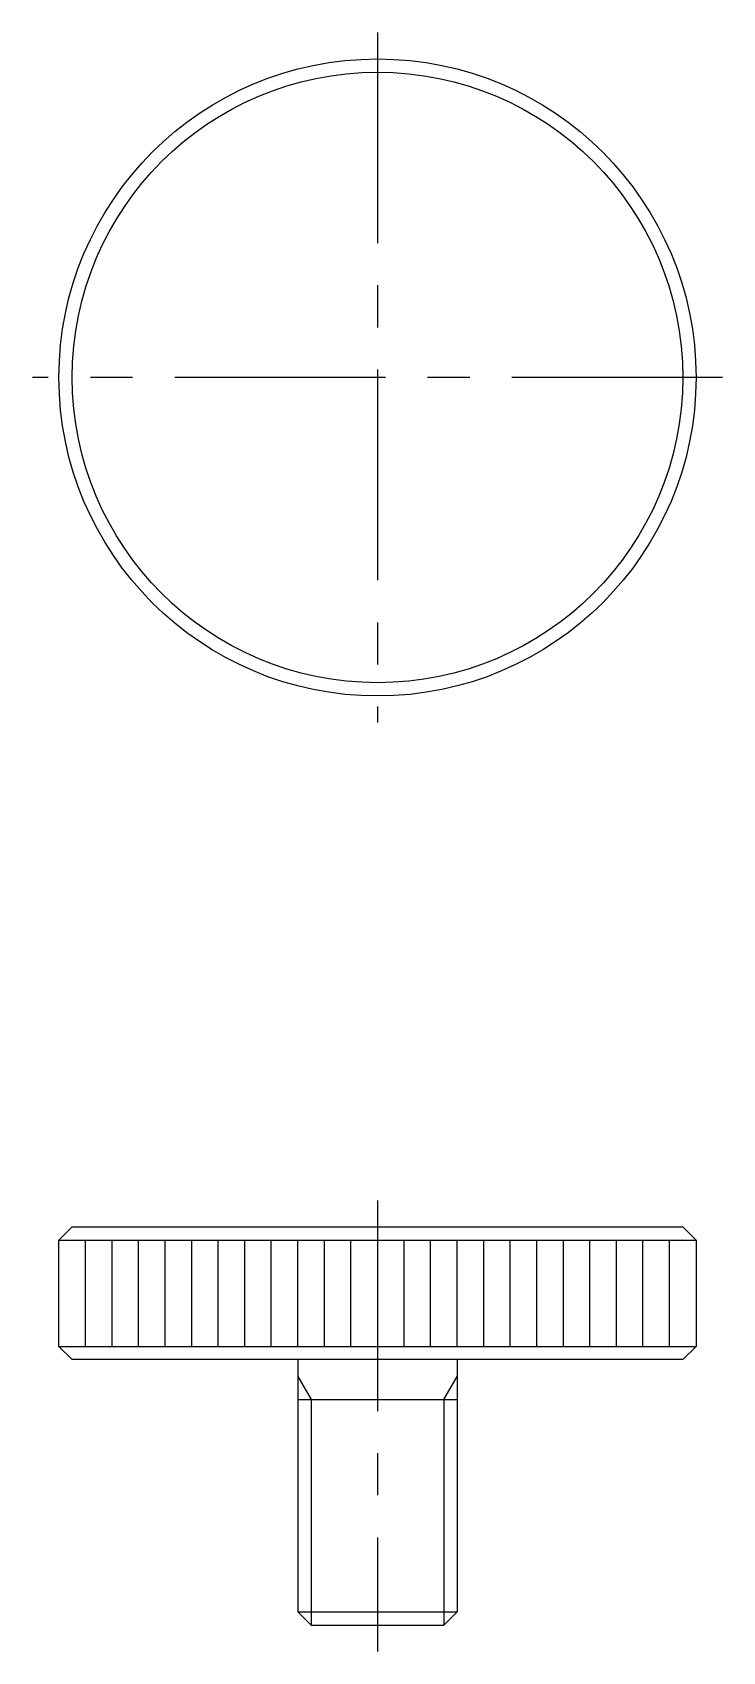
# Model space of a CAD drawing. Extents: x 16 to 161, y 13 to 156.
# Drawn here: x 135.2 to 161.2, y 94.9 to 155.9 of the extents above; entities outside this region: 2.
import ezdxf

# ---------------------------------------------------------------- set-up
doc = ezdxf.new("R2010")
doc.units = 0
doc.header["$LTSCALE"] = 0.25
doc.linetypes.add('CENTER', pattern=[50.8, 31.75, -6.35, 6.35, -6.35])
doc.layers.get('0').update_dxf_attribs({"linetype": 'CONTINUOUS'})
doc.layers.add('CENTER', color=1, linetype='CENTER')

msp = doc.modelspace()

# ---------------------------------------------------------------- linework, layer by layer
for p, q in [((136.707, 110.853), (136.207, 110.353)), ((136.707, 110.853), (159.707, 110.853)), ((159.707, 110.853), (160.207, 110.353)), ((136.207, 110.353), (160.207, 110.353)), ((136.207, 106.353), (136.207, 110.353)), ((137.207, 106.353), (137.207, 110.353)), ((138.207, 106.353), (138.207, 110.353)), ((139.207, 106.353), (139.207, 110.353)), ((140.207, 106.353), (140.207, 110.353)), ((141.207, 106.353), (141.207, 110.353)), ((142.207, 106.353), (142.207, 110.353)), ((143.207, 106.353), (143.207, 110.353)), ((144.207, 106.353), (144.207, 110.353)), ((145.207, 106.353), (145.207, 110.353)), ((146.207, 106.353), (146.207, 110.353)), ((147.207, 106.353), (147.207, 110.353)), ((149.207, 106.353), (149.207, 110.353)), ((150.207, 106.353), (150.207, 110.353)), ((151.207, 106.353), (151.207, 110.353)), ((152.207, 106.353), (152.207, 110.353)), ((153.207, 106.353), (153.207, 110.353)), ((154.207, 106.353), (154.207, 110.353)), ((155.207, 106.353), (155.207, 110.353)), ((156.207, 106.353), (156.207, 110.353)), ((157.207, 106.353), (157.207, 110.353)), ((158.207, 106.353), (158.207, 110.353)), ((159.207, 106.353), (159.207, 110.353)), ((160.207, 110.353), (160.207, 106.353)), ((136.207, 106.353), (160.207, 106.353)), ((136.207, 106.353), (136.707, 105.853)), ((142.207, 106.353), (142.207, 106.353)), ((148.207, 106.353), (148.207, 106.353)), ((159.707, 105.853), (160.207, 106.353)), ((159.707, 105.853), (136.707, 105.853)), ((145.207, 105.853), (145.207, 96.353)), ((151.207, 105.853), (151.207, 96.353)), ((145.207, 104.353), (151.207, 104.353)), ((145.207, 96.353), (151.207, 96.353)), ((145.207, 96.353), (145.707, 95.853)), ((145.707, 95.853), (150.707, 95.853)), ((150.707, 95.853), (151.207, 96.353))]:
    msp.add_line(p, q)
at = {"color": 3, "linetype": 'CONTINUOUS'}
for p, q in [((145.207, 105.219), (145.707, 104.353)), ((150.707, 104.353), (151.207, 105.219)), ((145.707, 104.353), (145.707, 95.853)), ((150.707, 104.353), (150.707, 95.853))]:
    msp.add_line(p, q, dxfattribs=at)
for radius in [12, 11.5]:
    msp.add_circle((148.207, 142.853), radius)
at = {"layer": 'CENTER', "color": 1, "linetype": 'CENTER'}
for p, q in [((148.207, 155.853), (148.207, 129.853)), ((161.207, 142.853), (135.207, 142.853)), ((148.207, 111.853), (148.207, 94.853))]:
    msp.add_line(p, q, dxfattribs=at)

# ---------------------------------------------------------------- texts
for s, p in [('NOOSF6-10', (15.145, 24.994)), ('NOOSF06', (15.714, 13.164))]:
    msp.add_text(s, height=4).set_placement(p)

doc.saveas('drawing.dxf')
